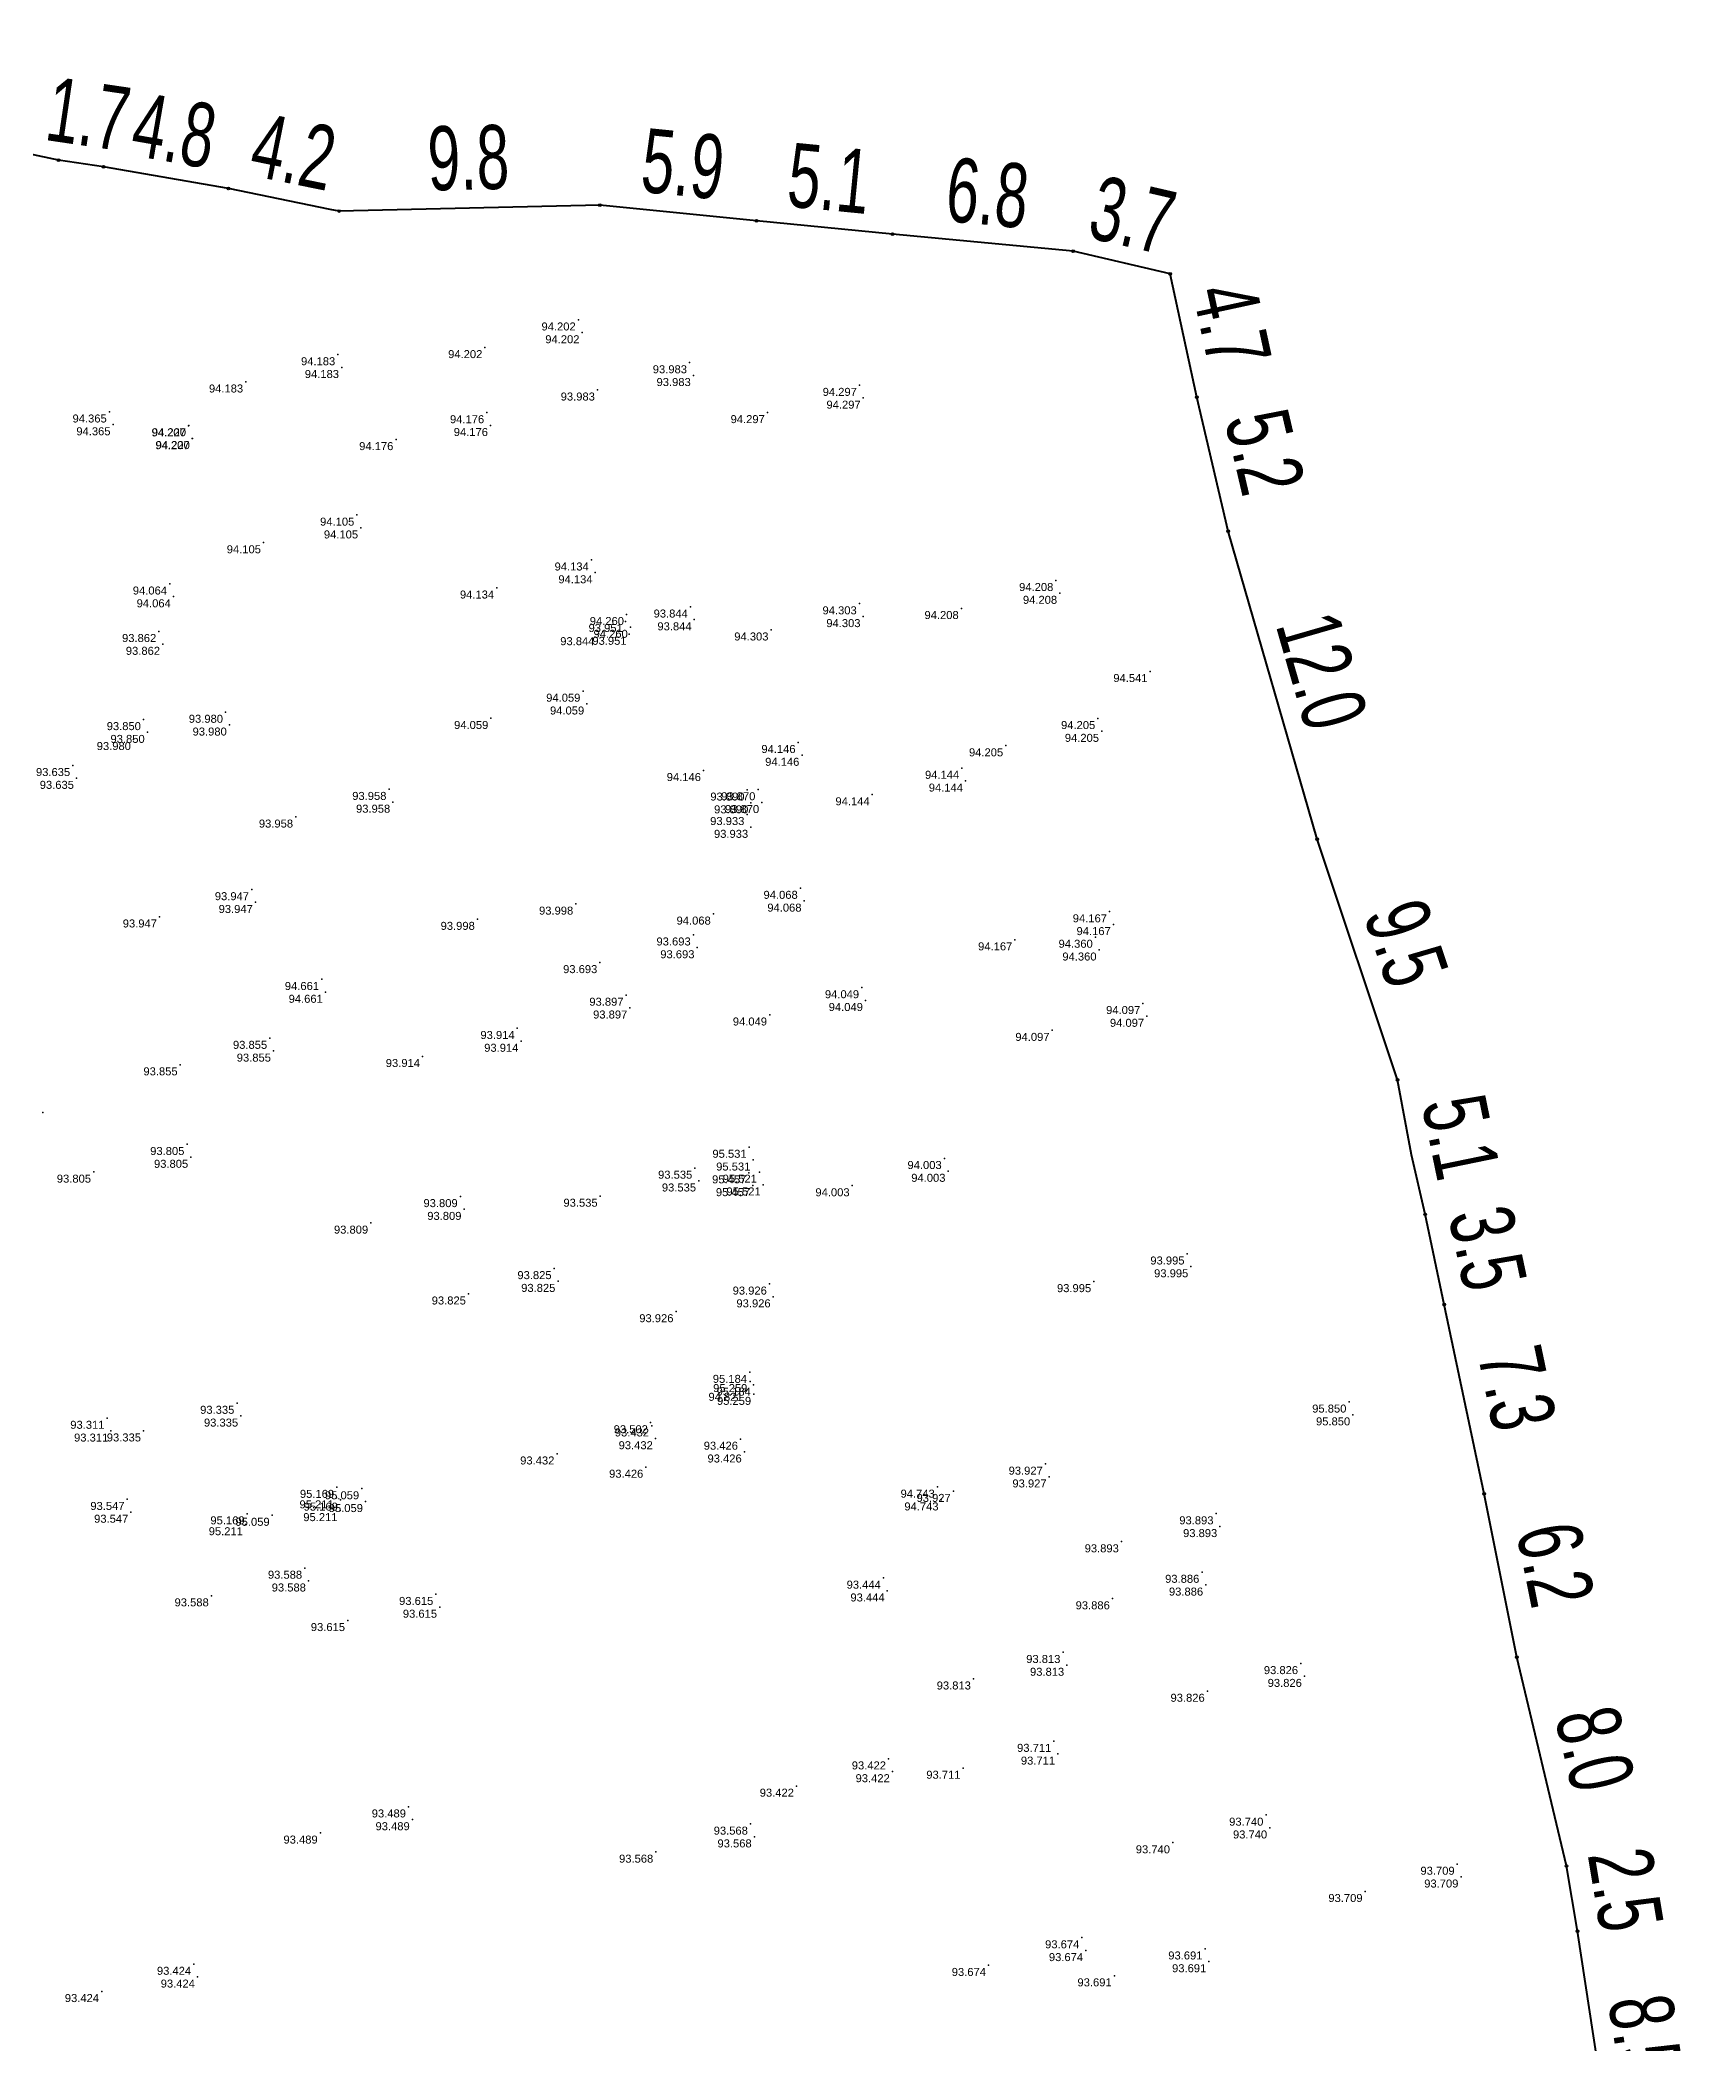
# Model space of a CAD drawing. Header units: millimetres. Extents: x 706139 to 707011, y 753722 to 954403.
# Drawn here: x 706903.3 to 706964.8, y 954164.2 to 954239.4 of the extents above; entities that cross this region are included whole.
import ezdxf
from ezdxf.enums import TextEntityAlignment as Align

# ---------------------------------------------------------------- set-up
doc = ezdxf.new("R2010")
doc.units = ezdxf.units.MM
doc.linetypes.add('SOLID_LINE', pattern=[0])
doc.layers.add('BD', color=1, linetype='Continuous', lineweight=40)
doc.layers.add('BD SYMBOL', color=7, linetype='Continuous', lineweight=30)
doc.layers.add('dim', color=7, linetype='Continuous')
doc.layers.add('Height', color=7, linetype='Continuous')
doc.styles.add('DIM', font='ARIALN.TTF', dxfattribs={"width": 0.8, "height": 2.4})
doc.styles.get("Standard").update_dxf_attribs({"font": 'arial.ttf'})
doc.dimstyles.get("Standard").update_dxf_attribs({"dimtxt": 0.18, "dimasz": 0.18, "dimexe": 0.18, "dimexo": 0.0625, "dimgap": 0.09, "dimtad": 0, "dimtih": 1, "dimtoh": 1, "dimdec": 4, "dimzin": 0, "dimdsep": 46, "dimtxsty": 'Standard', "dimcen": 0.09, "dimadec": 0, "dimazin": 0, "dimtfac": 1, "dimtdec": 4, "dimtofl": 0, "dimtmove": 0, "dimatfit": 3, "dimfxl": 1, "dimtolj": 1, "dimtzin": 0, "dimarcsym": 0})

# ---------------------------------------------------------------- blocks, each defined once
blk = doc.blocks.new('BD')
at = {"linetype": 'ByBlock'}
for p, q in [((-0.037, -0.034), (0.037, 0.034)), ((-0.035, 0.035), (0.035, -0.035))]:
    blk.add_line(p, q, dxfattribs=at)
blk.add_circle((0, 0), 0.05)
blk.add_point((0, 0))
blk = doc.blocks.new('*D278')
at = {"layer": 'Defpoints', "color": 0, "transparency": 16777216}
for p in [(708140.359, 954205.995), (708153.12, 954205.475), (708152.772, 954203.639)]:
    blk.add_point(p, dxfattribs=at)
at = {"layer": 'dim', "color": 0, "transparency": 16777216, "insert": (708146.914, 954206.653), "char_height": 2.4, "attachment_point": 5, "rotation": 349.25304, "style": 'DIM'}
blk.add_mtext('\\A1;12.6', dxfattribs=at)
blk = doc.blocks.new('*D279')
at = {"layer": 'Defpoints', "color": 0, "transparency": 16777216}
for p in [(708154.734, 954205.245), (708152.772, 954203.639), (708154.461, 954203.39)]:
    blk.add_point(p, dxfattribs=at)
at = {"layer": 'dim', "color": 0, "transparency": 16777216, "insert": (708153.89, 954205.37), "char_height": 2.4, "attachment_point": 5, "rotation": 351.61361, "style": 'DIM'}
blk.add_mtext('\\A1;1.7', dxfattribs=at)
blk = doc.blocks.new('*D280')
at = {"layer": 'Defpoints', "color": 0, "transparency": 16777216}
for p in [(708159.452, 954204.334), (708154.461, 954203.39), (708159.146, 954202.574)]:
    blk.add_point(p, dxfattribs=at)
at = {"layer": 'dim', "color": 0, "transparency": 16777216, "insert": (708157.11, 954204.742), "char_height": 2.4, "attachment_point": 5, "rotation": 350.11974, "style": 'DIM'}
blk.add_mtext('\\A1;4.8', dxfattribs=at)
blk = doc.blocks.new('*D281')
at = {"layer": 'Defpoints', "color": 0, "transparency": 16777216}
for p in [(708163.655, 954203.541), (708159.146, 954202.574), (708163.288, 954201.733)]:
    blk.add_point(p, dxfattribs=at)
at = {"layer": 'dim', "color": 0, "transparency": 16777216, "insert": (708161.584, 954203.962), "char_height": 2.4, "attachment_point": 5, "rotation": 348.52258, "style": 'DIM'}
blk.add_mtext('\\A1;4.2', dxfattribs=at)
blk = doc.blocks.new('*D282')
at = {"layer": 'Defpoints', "color": 0, "transparency": 16777216}
for p in [(708173.019, 954203.828), (708163.288, 954201.733), (708173.061, 954201.952)]:
    blk.add_point(p, dxfattribs=at)
at = {"layer": 'dim', "color": 0, "transparency": 16777216, "insert": (708168.132, 954203.719), "char_height": 2.4, "attachment_point": 5, "rotation": 1.28371, "style": 'DIM'}
blk.add_mtext('\\A1;9.8', dxfattribs=at)
blk = doc.blocks.new('*D283')
at = {"layer": 'Defpoints', "color": 0, "transparency": 16777216}
for p in [(708179.111, 954203.194), (708173.061, 954201.952), (708178.928, 954201.363)]:
    blk.add_point(p, dxfattribs=at)
at = {"layer": 'dim', "color": 0, "transparency": 16777216, "insert": (708176.178, 954203.488), "char_height": 2.4, "attachment_point": 5, "rotation": 354.26717, "style": 'DIM'}
blk.add_mtext('\\A1;5.9', dxfattribs=at)
blk = doc.blocks.new('*D284')
at = {"layer": 'Defpoints', "color": 0, "transparency": 16777216}
for p in [(708184.214, 954202.696), (708178.928, 954201.363), (708184.036, 954200.865)]:
    blk.add_point(p, dxfattribs=at)
at = {"layer": 'dim', "color": 0, "transparency": 16777216, "insert": (708181.66, 954202.945), "char_height": 2.4, "attachment_point": 5, "rotation": 354.4316, "style": 'DIM'}
blk.add_mtext('\\A1;5.1', dxfattribs=at)
blk = doc.blocks.new('*D285')
at = {"layer": 'Defpoints', "color": 0, "transparency": 16777216}
for p in [(708190.978, 954202.081), (708184.036, 954200.865), (708190.802, 954200.224)]:
    blk.add_point(p, dxfattribs=at)
at = {"layer": 'dim', "color": 0, "transparency": 16777216, "insert": (708187.595, 954202.401), "char_height": 2.4, "attachment_point": 5, "rotation": 354.58804, "style": 'DIM'}
blk.add_mtext('\\A1;6.8', dxfattribs=at)
blk = doc.blocks.new('*D286')
at = {"layer": 'Defpoints', "color": 0, "transparency": 16777216}
for p in [(708194.847, 954201.144), (708190.802, 954200.224), (708194.439, 954199.381)]:
    blk.add_point(p, dxfattribs=at)
at = {"layer": 'dim', "color": 0, "transparency": 16777216, "insert": (708193.029, 954201.565), "char_height": 2.4, "attachment_point": 5, "rotation": 346.95017, "style": 'DIM'}
blk.add_mtext('\\A1;3.7', dxfattribs=at)
blk = doc.blocks.new('*D287')
at = {"layer": 'Defpoints', "color": 0, "transparency": 16777216}
for p in [(708194.439, 954199.381), (708197.267, 954195.154), (708195.438, 954194.758)]:
    blk.add_point(p, dxfattribs=at)
at = {"layer": 'dim', "color": 0, "transparency": 16777216, "insert": (708196.768, 954197.465), "char_height": 2.4, "attachment_point": 5, "rotation": 282.19375, "style": 'DIM'}
blk.add_mtext('\\A1;4.7', dxfattribs=at)
blk = doc.blocks.new('*D288')
at = {"layer": 'Defpoints', "color": 0, "transparency": 16777216}
for p in [(708195.438, 954194.758), (708196.616, 954189.733), (708198.567, 954190.191)]:
    blk.add_point(p, dxfattribs=at)
at = {"layer": 'dim', "color": 0, "transparency": 16777216, "insert": (708197.978, 954192.703), "char_height": 2.4, "attachment_point": 5, "rotation": 283.19348, "style": 'DIM'}
blk.add_mtext('\\A1;5.2', dxfattribs=at)
blk = doc.blocks.new('*D289')
at = {"layer": 'Defpoints', "color": 0, "transparency": 16777216}
for p in [(708196.616, 954189.733), (708201.786, 954178.713), (708199.955, 954178.183)]:
    blk.add_point(p, dxfattribs=at)
at = {"layer": 'dim', "color": 0, "transparency": 16777216, "insert": (708200.117, 954184.488), "char_height": 2.4, "attachment_point": 5, "rotation": 286.1241, "style": 'DIM'}
blk.add_mtext('\\A1;12.0', dxfattribs=at)
blk = doc.blocks.new('*D290')
at = {"layer": 'Defpoints', "color": 0, "transparency": 16777216}
for p in [(708199.955, 954178.183), (708204.79, 954169.77), (708202.967, 954169.161)]:
    blk.add_point(p, dxfattribs=at)
at = {"layer": 'dim', "color": 0, "transparency": 16777216, "insert": (708203.284, 954174.281), "char_height": 2.4, "attachment_point": 5, "rotation": 288.46162, "style": 'DIM'}
blk.add_mtext('\\A1;9.5', dxfattribs=at)
blk = doc.blocks.new('*D291')
at = {"layer": 'Defpoints', "color": 0, "transparency": 16777216}
for p in [(708202.967, 954169.161), (708204.003, 954164.123), (708205.848, 954164.503)]:
    blk.add_point(p, dxfattribs=at)
at = {"layer": 'dim', "color": 0, "transparency": 16777216, "insert": (708205.33, 954167.022), "char_height": 2.4, "attachment_point": 5, "rotation": 281.62016, "style": 'DIM'}
blk.add_mtext('\\A1;5.1', dxfattribs=at)
blk = doc.blocks.new('*D292')
at = {"layer": 'Defpoints', "color": 0, "transparency": 16777216}
for p in [(708204.003, 954164.123), (708206.695, 954161.163), (708204.718, 954160.744)]:
    blk.add_point(p, dxfattribs=at)
at = {"layer": 'dim', "color": 0, "transparency": 16777216, "insert": (708206.337, 954162.852), "char_height": 2.4, "attachment_point": 5, "rotation": 281.94761, "style": 'DIM'}
blk.add_mtext('\\A1;3.5', dxfattribs=at)
blk = doc.blocks.new('*D293')
at = {"layer": 'Defpoints', "color": 0, "transparency": 16777216}
for p in [(708204.718, 954160.744), (708206.208, 954153.647), (708208.181, 954154.062)]:
    blk.add_point(p, dxfattribs=at)
at = {"layer": 'dim', "color": 0, "transparency": 16777216, "insert": (708207.436, 954157.61), "char_height": 2.4, "attachment_point": 5, "rotation": 281.85692, "style": 'DIM'}
blk.add_mtext('\\A1;7.3', dxfattribs=at)
blk = doc.blocks.new('*D294')
at = {"layer": 'Defpoints', "color": 0, "transparency": 16777216}
for p in [(708206.208, 954153.647), (708207.435, 954147.524), (708209.483, 954147.935)]:
    blk.add_point(p, dxfattribs=at)
at = {"layer": 'dim', "color": 0, "transparency": 16777216, "insert": (708208.869, 954150.996), "char_height": 2.4, "attachment_point": 5, "rotation": 281.33153, "style": 'DIM'}
blk.add_mtext('\\A1;6.2', dxfattribs=at)
blk = doc.blocks.new('*D295')
at = {"layer": 'Defpoints', "color": 0, "transparency": 16777216}
for p in [(708207.435, 954147.524), (708211.287, 954140.168), (708209.299, 954139.694)]:
    blk.add_point(p, dxfattribs=at)
at = {"layer": 'dim', "color": 0, "transparency": 16777216, "insert": (708210.355, 954144.083), "char_height": 2.4, "attachment_point": 5, "rotation": 283.39052, "style": 'DIM'}
blk.add_mtext('\\A1;8.0', dxfattribs=at)
blk = doc.blocks.new('*D296')
at = {"layer": 'Defpoints', "color": 0, "transparency": 16777216}
for p in [(708209.299, 954139.694), (708209.709, 954137.248), (708211.712, 954137.584)]:
    blk.add_point(p, dxfattribs=at)
at = {"layer": 'dim', "color": 0, "transparency": 16777216, "insert": (708211.507, 954138.807), "char_height": 2.4, "attachment_point": 5, "rotation": 279.51549, "style": 'DIM'}
blk.add_mtext('\\A1;2.5', dxfattribs=at)
blk = doc.blocks.new('*D297')
at = {"layer": 'Defpoints', "color": 0, "transparency": 16777216}
for p in [(708209.709, 954137.248), (708210.995, 954128.804), (708212.898, 954129.094)]:
    blk.add_point(p, dxfattribs=at)
at = {"layer": 'dim', "color": 0, "transparency": 16777216, "insert": (708212.255, 954133.316), "char_height": 2.4, "attachment_point": 5, "rotation": 278.65946, "style": 'DIM'}
blk.add_mtext('\\A1;8.5', dxfattribs=at)
blk = doc.blocks.new('FGHFGH')
at = {"layer": 'BD'}
for p, q in [((708152.77174, 954203.6392), (708151.65774, 954203.8722)), ((708154.46074, 954203.3902), (708152.77174, 954203.6392)), ((708159.14574, 954202.5742), (708154.46074, 954203.3902)), ((708162.94674, 954201.7952), (708159.14574, 954202.5742)), ((708163.28774, 954201.7332), (708162.94674, 954201.7952)), ((708173.06074, 954201.9522), (708163.28774, 954201.7332)), ((708178.92774, 954201.3632), (708173.06074, 954201.9522)), ((708184.03574, 954200.8652), (708178.92774, 954201.3632)), ((708190.80174, 954200.2242), (708184.03574, 954200.8652)), ((708194.43874, 954199.3812), (708190.80174, 954200.2242)), ((708195.43774, 954194.7582), (708194.43874, 954199.3812)), ((708196.61574, 954189.7332), (708195.43774, 954194.7582)), ((708199.95474, 954178.1832), (708196.61574, 954189.7332)), ((708202.96674, 954169.1612), (708199.95474, 954178.1832)), ((708203.48674, 954166.3532), (708202.96674, 954169.1612)), ((708204.00274, 954164.1232), (708203.48674, 954166.3532)), ((708204.71774, 954160.7442), (708204.00274, 954164.1232)), ((708206.20774, 954153.6472), (708204.71774, 954160.7442)), ((708207.43474, 954147.5242), (708206.20774, 954153.6472)), ((708209.29874, 954139.6942), (708207.43474, 954147.5242)), ((708209.70874, 954137.2482), (708209.29874, 954139.6942)), ((708210.99474, 954128.8042), (708209.70874, 954137.2482))]:
    blk.add_line(p, q, dxfattribs=at)
at = {"layer": 'BD SYMBOL'}
for p in [(708152.77174, 954203.6392, 97.816), (708154.46074, 954203.3902, 97.78), (708159.14574, 954202.5742, 97.801), (708163.28774, 954201.7332, 97.839), (708173.06074, 954201.9522, 97.853), (708178.92774, 954201.3632, 98.014), (708184.03574, 954200.8652, 97.943), (708190.80174, 954200.2242, 98.93), (708194.43874, 954199.3812, 98.167), (708195.43774, 954194.7582, 98.048), (708196.61574, 954189.7332, 97.684), (708199.95474, 954178.1832, 97.36), (708202.96674, 954169.1612, 96.889), (708204.00274, 954164.1232, 96.61), (708204.71774, 954160.7442, 96.343), (708206.20774, 954153.6472, 95.984), (708207.43474, 954147.5242, 95.646), (708209.29874, 954139.6942, 95.193), (708209.70874, 954137.2482, 95.058)]:
    blk.add_blockref('BD', p, dxfattribs=at)
at = {"layer": 'dim'}
for p1, p2, distance, picture, middle in [((708140.35874, 954205.9952), (708152.77174, 954203.6392), 1.86821, '*D278', (708146.91361, 954206.65265)), ((708152.77174, 954203.6392), (708154.46074, 954203.3902), 1.87518, '*D279', (708153.88973, 954205.36984)), ((708154.46074, 954203.3902), (708159.14574, 954202.5742), 1.78673, '*D280', (708157.10982, 954204.74243)), ((708159.14574, 954202.5742), (708163.28774, 954201.7332), 1.84505, '*D281', (708161.58387, 954203.96186)), ((708163.28774, 954201.7332), (708173.06074, 954201.9522), 1.87671, '*D282', (708168.13219, 954203.71894)), ((708173.06074, 954201.9522), (708178.92774, 954201.3632), 1.83964, '*D283', (708176.178, 954203.48814)), ((708178.92774, 954201.3632), (708184.03574, 954200.8652), 1.83963, '*D284', (708181.66024, 954202.94515)), ((708184.03574, 954200.8652), (708190.80174, 954200.2242), 1.86477, '*D285', (708187.59462, 954202.40116)), ((708190.80174, 954200.2242), (708194.43874, 954199.3812), 1.80902, '*D286', (708193.02871, 954201.56501)), ((708194.43874, 954199.3812), (708195.43774, 954194.7582), 1.87156, '*D287', (708196.76758, 954197.46501)), ((708195.43774, 954194.7582), (708196.61574, 954189.7332), 2.00407, '*D288', (708197.97791, 954192.70311)), ((708196.61574, 954189.7332), (708199.95474, 954178.1832), 1.90659, '*D289', (708200.11683, 954184.4877)), ((708199.95474, 954178.1832), (708202.96674, 954169.1612), 1.922, '*D290', (708203.28382, 954174.28084)), ((708202.96674, 954169.1612), (708204.00274, 954164.1232), 1.88373, '*D291', (708205.32986, 954167.02163)), ((708204.00274, 954164.1232), (708204.71774, 954160.7442), 2.0209, '*D292', (708206.33736, 954162.85207)), ((708204.71774, 954160.7442), (708206.20774, 954153.6472), 2.0164, '*D293', (708207.43611, 954157.61001)), ((708206.20774, 954153.6472), (708207.43474, 954147.5242), 2.08879, '*D294', (708208.86932, 954150.99612)), ((708207.43474, 954147.5242), (708209.29874, 954139.6942), 2.04407, '*D295', (708210.35524, 954144.08258)), ((708209.29874, 954139.6942), (708209.70874, 954137.2482), 2.03082, '*D296', (708211.50661, 954138.80693)), ((708209.70874, 954137.2482), (708210.99474, 954128.8042), 1.92561, '*D297', (708212.2554, 954133.31613))]:
    dim = blk.add_aligned_dim(p1=p1, p2=p2, distance=distance, dimstyle='Standard', dxfattribs=at)
    dim.commit()
    dim.dimension.update_dxf_attribs({"geometry": picture, "text_midpoint": middle})

msp = doc.modelspace()

# ---------------------------------------------------------------- linework, layer by layer
at = {"color": 0, "linetype": 'SOLID_LINE'}
for p in [(706923.4349, 954228.8714, 94.202), (706923.5769, 954228.392, 94.202), (706914.421, 954227.568, 94.183), (706919.9352, 954227.8349, 94.202), (706927.6063, 954227.2669, 93.983), (706910.9692, 954226.5457, 94.183), (706914.5629, 954227.0886, 94.183), (706927.7483, 954226.7875, 93.983), (706933.9751, 954226.4196, 94.297), (706924.1545, 954226.2446, 93.983), (706934.1171, 954225.9402, 94.297), (706905.8559, 954225.4214, 94.365), (706905.9979, 954224.942, 94.365), (706908.8179, 954224.9001, 94.207), (706908.8286, 954224.9064, 94.22), (706920.0042, 954225.394, 94.176), (706920.1462, 954224.9146, 94.176), (706930.5233, 954225.3973, 94.297), (706908.9599, 954224.4207, 94.207), (706908.9706, 954224.4269, 94.22), (706916.6003, 954224.3859, 94.176), (706915.1361, 954221.5545, 94.105), (706911.6363, 954220.518, 94.105), (706915.2781, 954221.0751, 94.105), (706923.9254, 954219.8732, 94.134), (706908.1153, 954218.9725, 94.064), (706924.0673, 954219.3938, 94.134), (706941.3398, 954219.1038, 94.208), (706908.2573, 954218.4931, 94.064), (706920.3777, 954218.8225, 94.134), (706927.6379, 954218.1099, 93.844), (706933.9695, 954218.2299, 94.303), (706941.4818, 954218.6244, 94.208), (706925.1997, 954217.5672, 93.951), (706925.2452, 954217.8289, 94.26), (706927.7799, 954217.6305, 93.844), (706934.1115, 954217.7505, 94.303), (706937.7921, 954218.0531, 94.208), (706907.7114, 954217.1915, 93.862), (706907.8534, 954216.7121, 93.862), (706924.1382, 954217.0734, 93.844), (706925.3417, 954217.0878, 93.951), (706925.3872, 954217.3495, 94.26), (706930.6616, 954217.2502, 94.303), (706944.8703, 954215.6909, 94.541), (706923.6112, 954214.9545, 94.059), (706923.7532, 954214.4751, 94.059), (706907.1365, 954213.8893, 93.85), (706910.214, 954214.1646, 93.98), (706910.356, 954213.6852, 93.98), (706920.1594, 954213.9322, 94.059), (706942.911, 954213.9289, 94.205), (706906.7622, 954213.1423, 93.98), (706907.2785, 954213.4099, 93.85), (706931.6775, 954213.031, 94.146), (706939.4592, 954212.9066, 94.205), (706943.053, 954213.4495, 94.205), (706904.4843, 954212.1673, 93.635), (706931.8195, 954212.5516, 94.146), (706904.6263, 954211.6878, 93.635), (706928.1298, 954211.9803, 94.146), (706937.8104, 954212.0648, 94.144), (706937.9524, 954211.5853, 94.144), (706916.3405, 954211.2723, 93.958), (706916.4825, 954210.7929, 93.958), (706929.764, 954211.2482, 93.89), (706929.906, 954210.7688, 93.89), (706930.1704, 954211.2601, 93.87), (706930.3123, 954210.7807, 93.87), (706934.4545, 954211.0709, 94.144), (706912.8408, 954210.2358, 93.958), (706929.7583, 954210.3308, 93.933), (706929.9003, 954209.8514, 93.933), (706911.1898, 954207.5139, 93.947), (706911.3318, 954207.0345, 93.947), (706923.3428, 954206.9727, 93.998), (706931.7581, 954207.5648, 94.068), (706931.9001, 954207.0854, 94.068), (706907.738, 954206.4916, 93.947), (706919.6531, 954206.4014, 93.998), (706928.498, 954206.5993, 94.068), (706943.3503, 954206.6845, 94.167), (706943.4923, 954206.205, 94.167), (706927.7454, 954205.8163, 93.693), (706939.8026, 954205.6338, 94.167), (706942.8181, 954205.7311, 94.36), (706924.2457, 954204.7798, 93.693), (706927.8874, 954205.3369, 93.693), (706942.9601, 954205.2517, 94.36), (706913.8138, 954204.1474, 94.661), (706934.0589, 954203.8388, 94.049), (706913.9558, 954203.668, 94.661), (706925.2282, 954203.5575, 93.897), (706934.2009, 954203.3594, 94.049), (706944.6009, 954203.2471, 94.097), (706925.3702, 954203.0781, 93.897), (706930.6071, 954202.8165, 94.049), (706944.7429, 954202.7677, 94.097), (706911.8692, 954201.9414, 93.855), (706921.1452, 954202.3107, 93.914), (706921.2872, 954201.8313, 93.914), (706941.1971, 954202.239, 94.097), (706908.5133, 954200.9475, 93.855), (706912.0112, 954201.462, 93.855), (706917.5975, 954201.26, 93.914), (706903.3632, 954199.1552, 93.511), (706908.7666, 954197.9615, 93.805), (706929.8417, 954197.858, 95.531), (706908.9086, 954197.4821, 93.805), (706929.9836, 954197.3786, 95.531), (706937.1545, 954197.4363, 94.003), (706905.2669, 954196.925, 93.805), (706927.8056, 954197.0735, 93.535), (706927.9476, 954196.5941, 93.535), (706929.8307, 954196.8984, 95.457), (706929.9727, 954196.419, 95.457), (706930.2268, 954196.9239, 95.521), (706930.3688, 954196.4445, 95.521), (706933.7027, 954196.414, 94.003), (706937.2965, 954196.9569, 94.003), (706919.0111, 954196.0082, 93.809), (706924.2579, 954196.0228, 93.535), (706915.6552, 954195.0143, 93.809), (706919.1531, 954195.5288, 93.809), (706946.2576, 954193.857, 93.995), (706946.3996, 954193.3776, 93.995), (706922.5316, 954193.3088, 93.825), (706922.6735, 954192.8294, 93.825), (706930.6003, 954192.7293, 93.926), (706942.7579, 954192.8205, 93.995), (706919.3195, 954192.3575, 93.825), (706930.7423, 954192.2499, 93.926), (706927.1006, 954191.6928, 93.926), (706929.8574, 954189.4201, 95.184), (706929.8701, 954189.0745, 95.259), (706929.9994, 954188.9407, 95.184), (706910.6397, 954188.26, 93.335), (706929.6948, 954188.7472, 94.821), (706930.0121, 954188.5951, 95.259), (706952.3259, 954188.3057, 95.85), (706905.7708, 954187.6983, 93.311), (706910.7817, 954187.7806, 93.335), (706926.141, 954187.531, 93.502), (706926.1837, 954187.4112, 93.432), (706952.4679, 954187.8263, 95.85), (706905.9128, 954187.2188, 93.311), (706907.14, 954187.2235, 93.335), (706926.3257, 954186.9317, 93.432), (706929.517, 954186.9143, 93.426), (706922.636, 954186.3605, 93.432), (706925.9693, 954185.8636, 93.426), (706929.659, 954186.4349, 93.426), (706940.9451, 954185.979, 93.927), (706914.3794, 954185.1093, 95.169), (706936.8953, 954185.1165, 94.743), (706941.0871, 954185.4996, 93.927), (706906.5228, 954184.6555, 93.547), (706914.3636, 954184.7156, 95.211), (706914.5214, 954184.6299, 95.169), (706915.3183, 954185.0557, 95.059), (706915.4603, 954184.5763, 95.059), (706937.0373, 954184.6371, 94.743), (706937.4933, 954184.9567, 93.927), (706906.6648, 954184.1761, 93.547), (706910.9597, 954183.7075, 95.211), (706911.0235, 954184.1154, 95.169), (706911.9624, 954184.0618, 95.059), (706914.5055, 954184.2362, 95.211), (706947.3432, 954184.1173, 93.893), (706947.4851, 954183.6379, 93.893), (706943.7955, 954183.0666, 93.893), (706913.1799, 954182.0779, 93.588), (706913.3219, 954181.5984, 93.588), (706934.8729, 954181.7047, 93.444), (706946.813, 954181.9245, 93.886), (706946.955, 954181.4451, 93.886), (706909.6801, 954181.0414, 93.588), (706918.0965, 954181.0946, 93.615), (706918.2385, 954180.6152, 93.615), (706935.0149, 954181.2253, 93.444), (706943.4571, 954180.9306, 93.886), (706914.7885, 954180.1149, 93.615), (706941.6052, 954178.9188, 93.813), (706941.7471, 954178.4394, 93.813), (706950.5144, 954178.5016, 93.826), (706938.2492, 954177.9249, 93.813), (706950.6564, 954178.0222, 93.826), (706947.0147, 954177.4651, 93.826), (706941.2631, 954175.5875, 93.711), (706935.067, 954174.9289, 93.422), (706937.8592, 954174.5794, 93.711), (706941.4051, 954175.1081, 93.711), (706931.6152, 954173.9066, 93.422), (706935.209, 954174.4495, 93.422), (706917.0714, 954173.1285, 93.489), (706917.2134, 954172.6491, 93.489), (706929.8901, 954172.4842, 93.568), (706949.2132, 954172.8202, 93.74), (706949.3552, 954172.3408, 93.74), (706913.7635, 954172.1488, 93.489), (706930.0321, 954172.0048, 93.568), (706945.7135, 954171.7837, 93.74), (706926.3425, 954171.4335, 93.568), (706956.3828, 954170.9805, 93.709), (706956.5248, 954170.5011, 93.709), (706952.931, 954169.9582, 93.709), (706942.3137, 954168.2227, 93.674), (706946.9305, 954167.8046, 93.691), (706909.019, 954167.23, 93.424), (706938.814, 954167.1862, 93.674), (706942.4557, 954167.7433, 93.674), (706947.0725, 954167.3251, 93.691), (706909.161, 954166.7506, 93.424), (706943.5267, 954166.7964, 93.691), (706905.5672, 954166.2077, 93.424)]:
    msp.add_point(p, dxfattribs=at)

# ---------------------------------------------------------------- block references
msp.add_blockref('FGHFGH', (-1248.8207, 31.2158))

# ---------------------------------------------------------------- texts
at = {"layer": 'Height', "color": 4, "linetype": 'SOLID_LINE'}
for s, p in [('94.202', (706923.3349, 954228.7714, 94.202)), ('94.202', (706923.4769, 954228.292, 94.202)), ('94.183', (706914.321, 954227.468, 94.183)), ('94.202', (706919.8352, 954227.7349, 94.202)), ('93.983', (706927.5063, 954227.1669, 93.983)), ('94.183', (706910.8692, 954226.4457, 94.183)), ('94.183', (706914.4629, 954226.9886, 94.183)), ('93.983', (706927.6483, 954226.6875, 93.983)), ('93.983', (706924.0545, 954226.1446, 93.983)), ('94.297', (706933.8751, 954226.3196, 94.297)), ('94.297', (706934.0171, 954225.8402, 94.297)), ('94.365', (706905.7559, 954225.3214, 94.365)), ('94.176', (706919.9042, 954225.294, 94.176)), ('94.297', (706930.4233, 954225.2973, 94.297)), ('94.365', (706905.8979, 954224.842, 94.365)), ('94.207', (706908.7179, 954224.8001, 94.207)), ('94.220', (706908.7286, 954224.8064, 94.22)), ('94.207', (706908.8599, 954224.3207, 94.207)), ('94.220', (706908.8706, 954224.3269, 94.22)), ('94.176', (706916.5003, 954224.2859, 94.176)), ('94.176', (706920.0462, 954224.8146, 94.176)), ('94.105', (706915.0361, 954221.4545, 94.105)), ('94.105', (706911.5363, 954220.418, 94.105)), ('94.105', (706915.1781, 954220.9751, 94.105)), ('94.134', (706923.8254, 954219.7732, 94.134)), ('94.064', (706908.0153, 954218.8725, 94.064)), ('94.134', (706923.9673, 954219.2938, 94.134)), ('94.208', (706941.2398, 954219.0038, 94.208)), ('94.064', (706908.1573, 954218.3931, 94.064)), ('94.134', (706920.2777, 954218.7225, 94.134)), ('94.303', (706933.8695, 954218.1299, 94.303)), ('94.208', (706941.3818, 954218.5244, 94.208)), ('93.951', (706925.0997, 954217.4672, 93.951)), ('94.260', (706925.1452, 954217.7289, 94.26)), ('93.844', (706927.5379, 954218.0099, 93.844)), ('93.844', (706927.6799, 954217.5305, 93.844)), ('94.303', (706934.0115, 954217.6505, 94.303)), ('94.208', (706937.6921, 954217.9531, 94.208)), ('93.862', (706907.6114, 954217.0915, 93.862)), ('93.862', (706907.7534, 954216.6121, 93.862)), ('93.844', (706924.0382, 954216.9734, 93.844)), ('93.951', (706925.2417, 954216.9878, 93.951)), ('94.260', (706925.2872, 954217.2495, 94.26)), ('94.303', (706930.5616, 954217.1502, 94.303)), ('94.541', (706944.7703, 954215.5909, 94.541)), ('94.059', (706923.5112, 954214.8545, 94.059)), ('94.059', (706923.6532, 954214.3751, 94.059)), ('93.850', (706907.0365, 954213.7893, 93.85)), ('93.980', (706910.114, 954214.0646, 93.98)), ('94.059', (706920.0594, 954213.8322, 94.059)), ('94.205', (706942.811, 954213.8289, 94.205)), ('93.980', (706906.6622, 954213.0423, 93.98)), ('93.850', (706907.1785, 954213.3099, 93.85)), ('93.980', (706910.256, 954213.5852, 93.98)), ('94.146', (706931.5775, 954212.931, 94.146)), ('94.205', (706942.953, 954213.3495, 94.205)), ('94.146', (706931.7195, 954212.4516, 94.146)), ('94.205', (706939.3592, 954212.8066, 94.205)), ('93.635', (706904.3843, 954212.0673, 93.635)), ('93.635', (706904.5263, 954211.5878, 93.635)), ('94.146', (706928.0298, 954211.8803, 94.146)), ('94.144', (706937.7104, 954211.9648, 94.144)), ('94.144', (706937.8524, 954211.4853, 94.144)), ('93.958', (706916.2405, 954211.1723, 93.958)), ('93.958', (706916.3825, 954210.6929, 93.958)), ('93.890', (706929.664, 954211.1482, 93.89)), ('93.890', (706929.806, 954210.6688, 93.89)), ('93.870', (706930.0704, 954211.1601, 93.87)), ('93.870', (706930.2123, 954210.6807, 93.87)), ('94.144', (706934.3545, 954210.9709, 94.144)), ('93.958', (706912.7408, 954210.1358, 93.958)), ('93.933', (706929.6583, 954210.2308, 93.933)), ('93.933', (706929.8003, 954209.7514, 93.933)), ('93.947', (706911.0898, 954207.4139, 93.947)), ('93.947', (706911.2318, 954206.9345, 93.947)), ('93.998', (706923.2428, 954206.8727, 93.998)), ('94.068', (706931.6581, 954207.4648, 94.068)), ('94.068', (706931.8001, 954206.9854, 94.068)), ('93.947', (706907.638, 954206.3916, 93.947)), ('93.998', (706919.5531, 954206.3014, 93.998)), ('94.068', (706928.398, 954206.4993, 94.068)), ('94.167', (706943.2503, 954206.5845, 94.167)), ('94.167', (706943.3923, 954206.105, 94.167)), ('93.693', (706927.6454, 954205.7163, 93.693)), ('94.167', (706939.7026, 954205.5338, 94.167)), ('94.360', (706942.7181, 954205.6311, 94.36)), ('93.693', (706924.1457, 954204.6798, 93.693)), ('93.693', (706927.7874, 954205.2369, 93.693)), ('94.360', (706942.8601, 954205.1517, 94.36)), ('94.661', (706913.7138, 954204.0474, 94.661)), ('94.661', (706913.8558, 954203.568, 94.661)), ('93.897', (706925.1282, 954203.4575, 93.897)), ('94.049', (706933.9589, 954203.7388, 94.049)), ('94.049', (706934.1009, 954203.2594, 94.049)), ('94.097', (706944.5009, 954203.1471, 94.097)), ('93.897', (706925.2702, 954202.9781, 93.897)), ('94.049', (706930.5071, 954202.7165, 94.049)), ('94.097', (706944.6429, 954202.6677, 94.097)), ('93.855', (706911.7692, 954201.8414, 93.855)), ('93.914', (706921.0452, 954202.2107, 93.914)), ('93.914', (706921.1872, 954201.7313, 93.914)), ('94.097', (706941.0971, 954202.139, 94.097)), ('93.855', (706908.4133, 954200.8475, 93.855)), ('93.855', (706911.9112, 954201.362, 93.855)), ('93.914', (706917.4975, 954201.16, 93.914)), ('93.805', (706908.6666, 954197.8615, 93.805)), ('93.805', (706908.8086, 954197.3821, 93.805)), ('95.531', (706929.7417, 954197.758, 95.531)), ('95.531', (706929.8836, 954197.2786, 95.531)), ('94.003', (706937.0545, 954197.3363, 94.003)), ('93.805', (706905.1669, 954196.825, 93.805)), ('93.535', (706927.7056, 954196.9735, 93.535)), ('93.535', (706927.8476, 954196.4941, 93.535)), ('95.457', (706929.7307, 954196.7984, 95.457)), ('95.521', (706930.1268, 954196.8239, 95.521)), ('95.521', (706930.2688, 954196.3445, 95.521)), ('94.003', (706937.1965, 954196.8569, 94.003)), ('93.809', (706918.9111, 954195.9082, 93.809)), ('93.535', (706924.1579, 954195.9228, 93.535)), ('95.457', (706929.8727, 954196.319, 95.457)), ('94.003', (706933.6027, 954196.314, 94.003)), ('93.809', (706915.5552, 954194.9143, 93.809)), ('93.809', (706919.0531, 954195.4288, 93.809)), ('93.995', (706946.1576, 954193.757, 93.995)), ('93.825', (706922.4316, 954193.2088, 93.825)), ('93.825', (706922.5735, 954192.7294, 93.825)), ('93.926', (706930.5003, 954192.6293, 93.926)), ('93.995', (706942.6579, 954192.7205, 93.995)), ('93.995', (706946.2996, 954193.2776, 93.995)), ('93.825', (706919.2195, 954192.2575, 93.825)), ('93.926', (706930.6423, 954192.1499, 93.926)), ('93.926', (706927.0006, 954191.5928, 93.926)), ('95.184', (706929.7574, 954189.3201, 95.184)), ('95.259', (706929.7701, 954188.9745, 95.259)), ('95.184', (706929.8994, 954188.8407, 95.184)), ('93.335', (706910.5397, 954188.16, 93.335)), ('94.821', (706929.5948, 954188.6472, 94.821)), ('95.259', (706929.9121, 954188.4951, 95.259)), ('95.850', (706952.2259, 954188.2057, 95.85)), ('93.311', (706905.6708, 954187.5983, 93.311)), ('93.335', (706910.6817, 954187.6806, 93.335)), ('93.502', (706926.041, 954187.431, 93.502)), ('93.432', (706926.0837, 954187.3112, 93.432)), ('95.850', (706952.3679, 954187.7263, 95.85)), ('93.311', (706905.8128, 954187.1188, 93.311)), ('93.335', (706907.04, 954187.1235, 93.335)), ('93.432', (706926.2257, 954186.8317, 93.432)), ('93.426', (706929.417, 954186.8143, 93.426)), ('93.432', (706922.536, 954186.2605, 93.432)), ('93.426', (706929.559, 954186.3349, 93.426)), ('93.927', (706940.8451, 954185.879, 93.927)), ('93.426', (706925.8693, 954185.7636, 93.426)), ('93.927', (706940.9871, 954185.3996, 93.927)), ('93.547', (706906.4228, 954184.5555, 93.547)), ('95.211', (706914.2636, 954184.6156, 95.211)), ('95.169', (706914.2794, 954185.0093, 95.169)), ('95.169', (706914.4214, 954184.5299, 95.169)), ('95.059', (706915.2183, 954184.9557, 95.059)), ('95.059', (706915.3603, 954184.4763, 95.059)), ('94.743', (706936.7953, 954185.0165, 94.743)), ('94.743', (706936.9373, 954184.5371, 94.743)), ('93.927', (706937.3933, 954184.8567, 93.927)), ('93.547', (706906.5648, 954184.0761, 93.547)), ('95.211', (706910.8597, 954183.6075, 95.211)), ('95.169', (706910.9235, 954184.0154, 95.169)), ('95.059', (706911.8624, 954183.9618, 95.059)), ('95.211', (706914.4055, 954184.1362, 95.211)), ('93.893', (706947.2432, 954184.0173, 93.893)), ('93.893', (706943.6955, 954182.9666, 93.893)), ('93.893', (706947.3851, 954183.5379, 93.893)), ('93.588', (706913.0799, 954181.9779, 93.588)), ('93.588', (706913.2219, 954181.4984, 93.588)), ('93.444', (706934.7729, 954181.6047, 93.444)), ('93.886', (706946.713, 954181.8245, 93.886)), ('93.886', (706946.855, 954181.3451, 93.886)), ('93.588', (706909.5801, 954180.9414, 93.588)), ('93.615', (706917.9965, 954180.9946, 93.615)), ('93.444', (706934.9149, 954181.1253, 93.444)), ('93.886', (706943.3571, 954180.8306, 93.886)), ('93.615', (706914.6885, 954180.0149, 93.615)), ('93.615', (706918.1385, 954180.5152, 93.615)), ('93.813', (706941.5052, 954178.8188, 93.813)), ('93.813', (706941.6471, 954178.3394, 93.813)), ('93.826', (706950.4144, 954178.4016, 93.826)), ('93.813', (706938.1492, 954177.8249, 93.813)), ('93.826', (706950.5564, 954177.9222, 93.826)), ('93.826', (706946.9147, 954177.3651, 93.826)), ('93.711', (706941.1631, 954175.4875, 93.711)), ('93.422', (706934.967, 954174.8289, 93.422)), ('93.711', (706941.3051, 954175.0081, 93.711)), ('93.422', (706931.5152, 954173.8066, 93.422)), ('93.422', (706935.109, 954174.3495, 93.422)), ('93.711', (706937.7592, 954174.4794, 93.711)), ('93.489', (706916.9714, 954173.0285, 93.489)), ('93.489', (706917.1134, 954172.5491, 93.489)), ('93.568', (706929.7901, 954172.3842, 93.568)), ('93.740', (706949.1132, 954172.7202, 93.74)), ('93.489', (706913.6635, 954172.0488, 93.489)), ('93.568', (706929.9321, 954171.9048, 93.568)), ('93.740', (706945.6135, 954171.6837, 93.74)), ('93.740', (706949.2552, 954172.2408, 93.74)), ('93.568', (706926.2425, 954171.3335, 93.568)), ('93.709', (706956.2828, 954170.8805, 93.709)), ('93.709', (706956.4248, 954170.4011, 93.709)), ('93.709', (706952.831, 954169.8582, 93.709)), ('93.674', (706942.2137, 954168.1227, 93.674)), ('93.424', (706908.919, 954167.13, 93.424)), ('93.674', (706938.714, 954167.0862, 93.674)), ('93.674', (706942.3557, 954167.6433, 93.674)), ('93.691', (706946.8305, 954167.7046, 93.691)), ('93.691', (706946.9725, 954167.2251, 93.691)), ('93.424', (706909.061, 954166.6506, 93.424)), ('93.691', (706943.4267, 954166.6964, 93.691)), ('93.424', (706905.4672, 954166.1077, 93.424))]:
    msp.add_text(s, height=0.3, dxfattribs=at).set_placement(p, align=Align.TOP_RIGHT)

doc.saveas('drawing.dxf')
